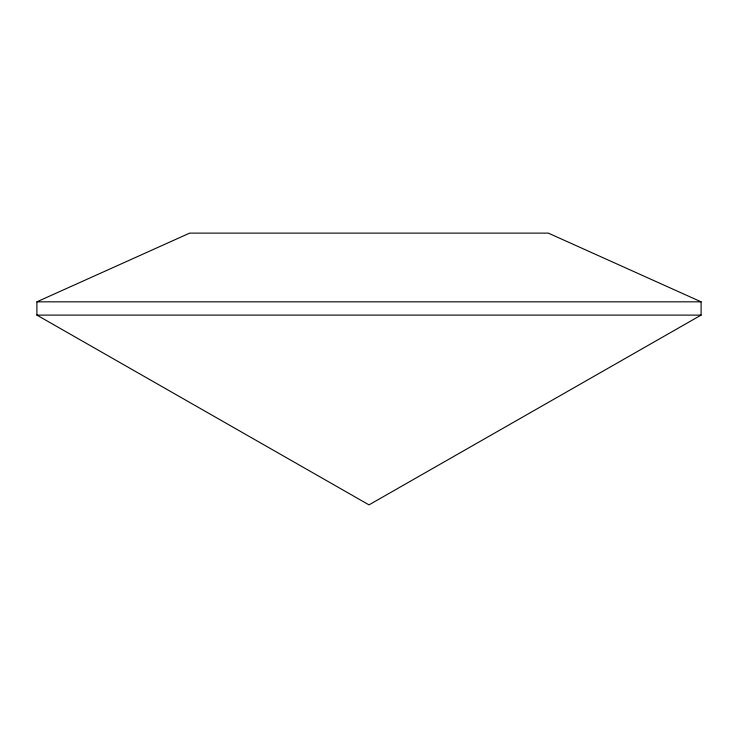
<?xml version="1.0" encoding="UTF-8"?>
<svg xmlns="http://www.w3.org/2000/svg" width="738" height="738" viewBox="0 0 738 738"><rect width="100%" height="100%" fill="white"/><g stroke="black" fill="none" stroke-linecap="round" stroke-linejoin="round"><path stroke-width="1.11" d="M701.1 315.108L369 504.875L36.9 315.108L36.9 301.824L189.666 233.125L548.334 233.125L701.1 301.824L701.1 315.108L36.9 315.108M36.9 301.824L701.1 301.824"/></g></svg>
